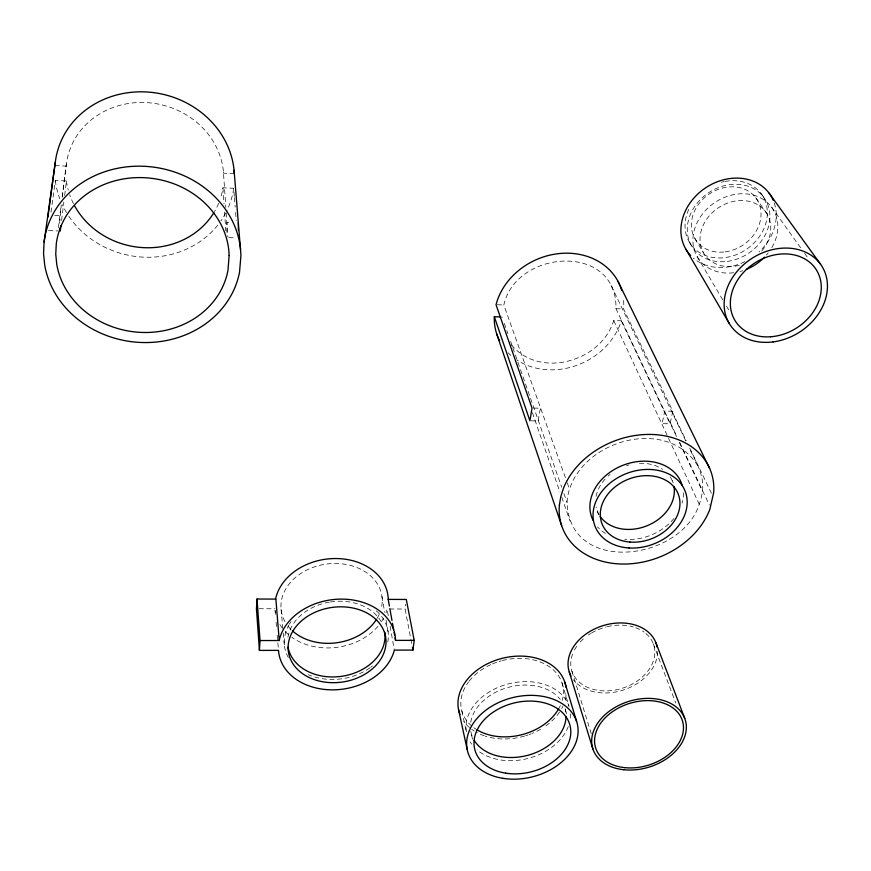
<?xml version="1.0" encoding="UTF-8"?>
<svg xmlns="http://www.w3.org/2000/svg" width="871" height="871" viewBox="0 0 871 871"><rect width="100%" height="100%" fill="white"/><g stroke="black" fill="none" stroke-linecap="round" stroke-linejoin="round"><path stroke-width="0.65" stroke-dasharray="4.36 3.27" d="M59.62 223.303L61.286 204.87M502.023 317.719L502.055 316.979M697.725 465.735C667.676 417.133 585.671 438.886 569.525 489.208A69.647 54.731 -21.4 0 0 567.043 502.534C569.699 575.579 681.166 560.87 699.239 504.287A69.647 54.731 -21.4 0 0 702.407 491.157C704.715 475.718 695.875 461.815 689.494 448.587M672.826 411.243L664.464 411.047A64.683 52.772 -22.4 0 1 661.71 423.654L670.06 423.839L672.826 411.243L623.571 308.965L623.756 306.374A66.272 56.604 -24.1 0 0 623.451 298.851M226.841 232.405L226.874 222.334L230.695 222.497M676.538 436.534L615.982 308.715C617.376 242.41 516.176 249.204 503.83 304.981L566.814 481.619M62.298 196.846L66.381 163.955A79.239 72.304 12.6 0 1 145.609 102.549A79.239 72.304 12.6 0 1 223.357 171.108L225.85 207.396M61.569 220.483L63.844 202.028M64.661 195.431L66.457 180.928L55.352 180.439L50.638 214.745M411.667 643.462L405.113 609.025L405.712 604.245M58.303 227.908L61.155 205.262M62.168 197.271L66.381 163.955M234.321 196.323L233.678 188.267L222.932 187.798L222.628 189.867A79.239 72.304 12.6 0 1 220.298 198.915M233.678 188.267L233.167 191.62A90.203 82.32 12.6 0 1 226.406 211.664M511.506 345.003C540.096 379.255 601.382 361.421 613.717 320.561L621.295 320.8L621.099 321.453A66.272 56.604 -24.1 0 1 516.873 359.952M259.09 608.742L274.942 608.775M389.664 608.992L405.113 609.025M531.158 420.845L538.485 420.998A64.683 52.772 -22.4 0 1 540.641 408.216L533.248 408.053M497.33 304.763L503.83 304.981M615.982 308.715L623.571 308.965M54.666 215.366L59.936 215.573M48.471 230.575L57.638 230.935M228.79 237.609L236.379 237.903M55.015 165.588L66.185 166.089M234.299 173.721L223.499 173.231L223.357 171.108M771.477 207.004L800.623 247.778M804.564 253.287L807.722 257.696M761.091 193.634L763.66 197.227M755.701 197.695L766.6 213.199M694.895 238.523L703.518 252.873M689.222 241.898L691.443 245.644M697.181 256.629L723.072 300.364M726.479 306.113L729.201 310.718M672.695 412.669L686.196 440.737M689.723 448.064L712.021 494.445M611.235 285.677L685.956 441.238M670.398 422.805L676.8 436.295M679.707 442.435L709.364 505.017M679.413 442.61L702.407 491.157M621.295 320.8L670.06 423.839M613.717 320.561L667.97 437.09M668.536 438.32L699.239 504.287M672.194 480.607L673.218 482.872M653.304 643.811L675.765 703.071M597.234 511.016L598.66 514.826M567.271 482.882L569.525 489.208M504.298 323.402L507.902 333.669M510.602 341.378L512.398 346.516M512.845 347.801L520.041 368.346M520.488 369.631L561.686 487.248M563.918 493.617L567.043 502.534M532.388 412.68L559.955 492.082M561.741 497.199L570.026 521.065M571.931 671.16L591.333 733.97M562.002 682.94L568.97 706.294A52.935 38.542 -14 0 0 508.424 683.887A52.935 38.542 -14 0 0 466.529 732.565L461.347 708.798M566.564 713.763L564.746 707.59A48.526 35.33 -14 0 1 565.812 712.097M472.518 739.207L470.841 731.684A48.526 35.33 -14 0 0 472.126 736.115M388.248 615.623L387.083 608.981L386.844 610.038A56.931 44.432 -8.1 0 1 385.918 612.89M390.121 626.227L394.323 650.114M381.955 596.461L384.677 612.171M386.038 620.032L388.085 631.813M55.352 180.439L55.798 183.89A90.203 82.32 12.6 0 0 59.783 198.73M66.457 180.928L66.729 183.062A79.239 72.304 12.6 0 0 68.254 190.118M281.083 609.177L282.77 627.784M283.26 633.097L284.349 645.052M275.062 610.125L275.465 615.166M276.096 622.199L276.564 627.566M277.196 635.297L278.404 649.037M234.43 197.673L235.181 207.069M235.606 212.448L236.248 220.505M226.22 212.774L227.886 236.966M222.932 187.798L224.01 203.923M224.544 211.98L225.807 230.793M225.796 212.851A90.203 82.32 12.6 0 1 220.984 220.809M217.804 225.088A90.203 82.32 12.6 0 1 67.742 214.582M66.566 212.687A90.203 82.32 12.6 0 1 62.364 204.848M218.665 203.291A79.239 72.304 12.6 0 1 214.495 211.642M73.48 203.672A79.239 72.304 12.6 0 1 69.68 194.734M599.041 514.75A40.458 31.781 -21.4 0 1 596.069 507.031M596.058 496.383A40.458 31.781 -21.4 0 1 606.303 477.885M608.154 476.11A40.458 31.781 -21.4 0 1 610.125 474.423M626.467 465.669A40.458 31.781 -21.4 0 1 629.036 464.918M639.466 463.328A40.458 31.781 -21.4 0 1 662.581 469.317M670.191 476.938A40.458 31.781 -21.4 0 1 672.956 482.545M683.365 492.877A47.992 37.627 -21.4 0 1 682.102 503.057M673.969 518.441A47.992 37.627 -21.4 0 1 624.79 539.345M605.476 533.433A47.992 37.627 -21.4 0 1 597.582 526.955M510.896 355.368A66.272 56.604 -24.1 0 1 508.196 352.788M287.942 637.267A48.95 37.584 -8.3 0 1 324.11 603.265M325.155 603.004A48.95 37.584 -8.3 0 1 329.412 602.133M330.479 601.959A48.95 37.584 -8.3 0 1 381.825 622.907M376.316 610.854A52.304 40.164 -8.3 0 1 387.715 642.319M372.396 665.945A52.304 40.164 -8.3 0 1 370.752 667.219M369.903 667.839A52.304 40.164 -8.3 0 1 308.454 674.731M288.345 657.583A52.304 40.164 -8.3 0 1 288.965 624.943M289.455 624.104A52.304 40.164 -8.3 0 1 291.066 621.654M284.98 621.578A50.845 39.685 -8.1 0 1 326.984 563.994A50.845 39.685 -8.1 0 1 381.008 609.417M379.157 614.469A50.845 39.685 -8.1 0 1 377.001 618.541M291.001 629.472A50.845 39.685 -8.1 0 1 287.963 626.042M383.382 618.454A56.931 44.432 -8.1 0 1 381.792 621.132M377.992 626.26A56.931 44.432 -8.1 0 1 291.807 637.234M288.464 634.611A56.931 44.432 -8.1 0 1 282.748 628.644M282.139 627.849A56.931 44.432 -8.1 0 1 279.907 624.518M275.41 612.672A56.931 44.432 -8.1 0 1 275.116 610.756M733.665 272.732A44.737 37.094 -34.2 0 1 693.86 231.849A44.737 37.094 -34.2 0 1 751.314 194.625A44.737 37.094 -34.2 0 1 771.445 248.235M768.244 252.873A44.737 37.094 -34.2 0 1 766.436 255.061M742.745 270.707A44.737 37.094 -34.2 0 1 740.045 271.502M739.283 265.328A37.279 30.91 -34.2 0 1 700.556 233.493A37.279 30.91 -34.2 0 1 751.194 201.909A37.279 30.91 -34.2 0 1 761.308 251.588M725.129 181.418A43.343 36.168 -34.7 0 1 766.97 218.098A43.343 36.168 -34.7 0 1 714.046 257.642A43.343 36.168 -34.7 0 1 689.353 208.147M721.493 182.235A43.343 36.168 -34.7 0 1 724.215 181.593M774.243 202.867A50.235 41.852 -34.6 0 1 759 251.926M744.847 261.67A50.235 41.852 -34.6 0 1 693.272 258.045M566.063 695.254A54.917 40.447 -14.1 0 1 564.408 702.429M562.993 705.967A54.917 40.447 -14.1 0 1 561.675 708.58M559.618 711.988A54.917 40.447 -14.1 0 1 544.44 726.86M540.597 729.267A54.917 40.447 -14.1 0 1 532.323 733.349M531.245 733.785A54.917 40.447 -14.1 0 1 529.056 734.612M527.946 735.004A54.917 40.447 -14.1 0 1 525.714 735.723M524.592 736.06A54.917 40.447 -14.1 0 1 485.321 736.147M484.32 735.821A54.917 40.447 -14.1 0 1 476.764 732.533M474.183 731.019A54.917 40.447 -14.1 0 1 471.766 729.375M469.513 727.59A54.917 40.447 -14.1 0 1 463.84 721.493M502.371 660.556A52.02 38.324 -14.1 0 1 562.209 700.524M560.347 705.564A52.02 38.324 -14.1 0 1 559.106 708.047M476.176 729.321A52.02 38.324 -14.1 0 1 473.878 727.753M471.744 726.055A52.02 38.324 -14.1 0 1 468.631 681.83M469.24 681.035A52.02 38.324 -14.1 0 1 491.505 664.323M492.561 663.876A52.02 38.324 -14.1 0 1 497.94 661.851M499.039 661.503A52.02 38.324 -14.1 0 1 501.25 660.849M470.732 722.32A48.526 35.33 -14 0 1 509.252 687.121A48.526 35.33 -14 0 1 560.227 699.348M570.374 713.719A52.935 38.542 -14 0 1 570.189 718.836M568.273 726.534A52.935 38.542 -14 0 1 527.968 758.456A52.935 38.542 -14 0 1 477.058 749.909M471.614 744.106A52.935 38.542 -14 0 1 470.188 741.961M645.868 633.5A42.929 31.694 -17.6 0 1 619.292 689.124A42.929 31.694 -17.6 0 1 573.401 652.139M574.457 650.027A42.929 31.694 -17.6 0 1 578.584 643.898M580.271 641.971A42.929 31.694 -17.6 0 1 584.071 638.323M588.382 635.013A42.929 31.694 -17.6 0 1 590.701 633.5M591.496 633.021A42.929 31.694 -17.6 0 1 606.303 626.913M607.229 626.685A42.929 31.694 -17.6 0 1 633.271 626.935M635.656 627.708A42.929 31.694 -17.6 0 1 644.083 632.106M657.551 651.562A45.728 33.751 -17.6 0 1 623.974 689.81A45.728 33.751 -17.6 0 1 573.445 679.783M725.216 251.861A36.68 30.605 -34.7 0 0 756.855 199.35A36.68 30.605 -34.7 0 0 696.55 207.265A36.68 30.605 -34.7 0 0 725.216 251.861M727.285 261.387A43.528 36.266 -34.5 0 0 765.021 199.187A43.528 36.266 -34.5 0 0 693.458 208.441A43.528 36.266 -34.5 0 0 727.285 261.387"/><path stroke-width="1.31" d="M238.404 230.412L238.327 222.802M500.76 316.935L494.314 316.728L494.26 319.33A66.272 56.604 -24.1 0 0 499.595 340.822M257.032 599.019L256.444 608.731L259.416 650.408L278.524 650.376L278.578 651.399A58.825 45.042 -8.3 0 0 332.624 689.854A58.825 45.042 -8.3 0 0 394.073 651.181L394.323 650.114L412.93 650.082L414.193 640.37L406.3 599.455L388.205 599.4L388.205 598.442A56.931 44.432 -8.1 0 0 335.727 558.529A56.931 44.432 -8.1 0 0 275.802 598.061L279.232 640.533L260.037 640.544L257.032 599.019L275.606 599.085M259.416 650.408L260.037 640.544M44.094 242.018L43.55 253.657L44.726 265.252A98.935 87.96 8 0 0 141.527 342.488A98.935 87.96 8 0 0 239.536 272.188L240.951 255.192L234.081 170.291A90.203 82.32 12.6 0 0 145.555 91.923A90.203 82.32 12.6 0 0 55.319 162.126L44.094 242.018A98.935 87.96 8 0 1 143.225 166.252A98.935 87.96 8 0 1 240.592 249.465M47.905 217.151L55.319 162.126M60.916 225.763L60.262 231.033L59.903 228.289M279.232 640.533L279.439 639.499A58.825 45.042 -8.3 0 1 341.421 599.106A58.825 45.042 -8.3 0 1 395.51 639.412L395.51 640.381L414.193 640.37M769.093 193.133L820.166 263.706M685.76 249.03L729.071 323.163M617.887 281.159L709.615 468.348M655.939 642.863L684.769 718.466M494.314 316.728L529.927 420.813L532.018 408.02L496.024 304.719L497.395 300.212A66.272 56.604 -24.1 0 1 560.902 253.407A66.272 56.604 -24.1 0 1 621.698 290.326M496.753 334.018L561.664 525.703M569.275 671.977L592.879 748.94M564.767 682.091L576.613 721.449M458.516 709.386L467.172 749.485M412.419 647.425L412.93 650.082M388.205 599.4L389.381 606.009M389.86 608.655L391.983 620.555M392.451 623.19L393.627 629.809M394.095 632.444L394.574 635.09M395.042 637.735L395.51 640.381M234.081 170.291L234.299 173.721M213.896 212.644A79.239 72.304 12.6 0 1 143.661 247.658A79.239 72.304 12.6 0 1 74.612 205.839M673.991 486.595A40.458 31.781 -21.4 0 1 647.077 525.746A40.458 31.781 -21.4 0 1 600.184 516.503M593.347 520.88A47.992 37.627 -21.4 0 1 622.613 465.419A47.992 37.627 -21.4 0 1 682.222 485.517M376.512 619.335A50.845 39.685 -8.1 0 1 292.351 630.756M384.786 632.313A48.95 37.584 -8.3 0 1 342.216 676.223A48.95 37.584 -8.3 0 1 288.029 647.153M764.498 257.174A44.737 37.094 -34.2 0 1 746.316 269.4M690.638 255.541A50.235 41.852 -34.6 0 1 705.51 187.896A50.235 41.852 -34.6 0 1 773.241 200.286M459.986 714.46A54.917 40.447 -14.1 0 1 501.859 658.411A54.917 40.447 -14.1 0 1 565.976 687.241M558.649 708.863A52.02 38.324 -14.1 0 1 476.97 729.811M566.063 716.735A48.526 35.33 -14 0 1 527.184 755.462A48.526 35.33 -14 0 1 474.183 740.296M571.006 676.038A45.728 33.751 -17.6 0 1 601.611 626.097A45.728 33.751 -17.6 0 1 657.126 647.12M229.149 255.453L227.973 270.402A86.904 77.258 8 0 1 141.799 332.439A86.904 77.258 8 0 1 56.735 264.283L55.755 254.103L56.277 243.902A86.904 77.258 8 0 1 143.312 177.651A86.904 77.258 8 0 1 228.812 250.413L229.149 255.453M559.356 505.256L559.16 509.491A79.403 62.277 -21.4 0 0 623.908 564.049A79.403 62.277 -21.4 0 0 709.887 509.274L713.687 492.529A79.403 62.277 -21.4 0 0 651.769 434.455A79.403 62.277 -21.4 0 0 563.483 488.206L560.761 496.731L559.356 505.256M629.069 547.968A48.341 37.758 -21.3 0 0 685.259 491.484A48.341 37.758 -21.3 0 0 605.976 486.78A48.341 37.758 -21.3 0 0 629.069 547.968M629.929 542.056A40.904 31.944 -21.3 0 0 678.574 494.989A40.904 31.944 -21.3 0 0 611.867 489.731A40.904 31.944 -21.3 0 0 629.929 542.056M317.098 680.48A49.168 37.66 -8.3 0 0 385.755 637.942A49.168 37.66 -8.3 0 0 308.312 615.851A49.168 37.66 -8.3 0 0 317.098 680.48M770.552 336.772A47.916 38.629 -32.3 0 0 817.542 271.904A47.916 38.629 -32.3 0 0 739.327 277.511A47.916 38.629 -32.3 0 0 770.552 336.772M773.11 341.9A54.459 43.898 -32.3 0 0 821.81 266.091A54.459 43.898 -32.3 0 0 732.467 277.631A54.459 43.898 -32.3 0 0 773.11 341.9M502.894 778.326A56.55 40.839 -14 0 0 577.331 724.019A56.55 40.839 -14 0 0 486.856 709.44A56.55 40.839 -14 0 0 502.894 778.326M505.615 773.143A49.103 35.461 -14 0 0 570.113 725.87A49.103 35.461 -14 0 0 491.473 713.371A49.103 35.461 -14 0 0 505.615 773.143M623.658 769.724A48.417 34.372 -17.3 0 0 685.466 720.611A48.417 34.372 -17.3 0 0 607.882 712.304A48.417 34.372 -17.3 0 0 623.658 769.724M624.649 767.634A45.466 32.281 -17.3 0 0 682.635 721.471A45.466 32.281 -17.3 0 0 609.754 713.73A45.466 32.281 -17.3 0 0 624.649 767.634"/></g></svg>
